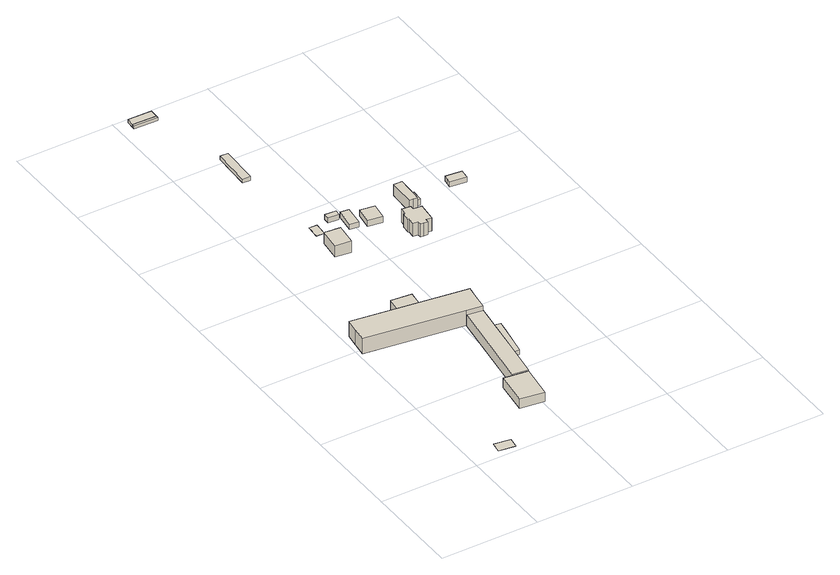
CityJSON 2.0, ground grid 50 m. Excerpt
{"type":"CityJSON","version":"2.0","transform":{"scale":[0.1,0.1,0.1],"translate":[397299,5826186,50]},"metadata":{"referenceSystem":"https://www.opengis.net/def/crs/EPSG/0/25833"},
"CityObjects":{
"building1":{"type":"Building","attributes":{"Gemeindeschluessel":"11000011","BezugspunktDach":"2200","function":"31001_2000","measuredHeight":0.189,"storeysAboveGround":1},"address":[{"country":"Germany","locality":"Berlin","thoroughfareNumber":"9 (6)","thoroughfareName":"Dorfstraße"}],"geometry":[{"type":"Solid","lod":"1","boundaries":[[[[0,1,2,3]],[[4,5,6,7]],[[4,7,3,2]],[[5,4,2,1]],[[6,5,1,0]],[[7,6,0,3]]]]}]},
"building2":{"type":"Building","attributes":{"Gemeindeschluessel":"11000011","BezugspunktDach":"2200","function":"31001_2000","measuredHeight":5.66,"storeysAboveGround":1},"address":[{"country":"Germany","locality":"Berlin","thoroughfareNumber":"9 (11)","thoroughfareName":"Dorfstraße"}],"geometry":[{"type":"Solid","lod":"1","boundaries":[[[[8,9,10,11]],[[12,13,14,15]],[[12,15,11,10]],[[13,12,10,9]],[[14,13,9,8]],[[15,14,8,11]]]]}]},
"building3":{"type":"Building","attributes":{"Gemeindeschluessel":"11000011","function":"31001_2000"},"address":[{"country":"Germany","locality":"Berlin","thoroughfareNumber":"9 (9)","thoroughfareName":"Dorfstraße"}],"children":["building3-1","building3-2"]},
"building3-1":{"type":"BuildingPart","attributes":{"BezugspunktDach":"2200","measuredHeight":9.09,"storeysAboveGround":2},"parents":["building3"],"geometry":[{"type":"Solid","lod":"1","boundaries":[[[[16,17,18,19,20,21,22]],[[23,24,25,26,27,28,29]],[[23,29,22,21]],[[24,23,21,20]],[[25,24,20,19],[30,31,32,33]],[[26,25,19,18]],[[27,26,18,17]],[[28,27,17,16]],[[29,28,16,22]],[[32,31,30,33]]]]}]},
"building3-2":{"type":"BuildingPart","attributes":{"BezugspunktDach":"2200","measuredHeight":4.99,"storeysAboveGround":2},"parents":["building3"],"geometry":[{"type":"Solid","lod":"1","boundaries":[[[[32,34,35,33]],[[36,37,31,30]],[[36,30,33,35]],[[37,36,35,34]],[[31,37,34,32]],[[30,31,32,33]]]]}]},
"building4":{"type":"Building","attributes":{"Gemeindeschluessel":"11000011","BezugspunktDach":"2200","function":"51009_1610","measuredHeight":6.11,"storeysAboveGround":0},"address":[{"country":"Germany","locality":"Berlin"}],"geometry":[{"type":"Solid","lod":"1","boundaries":[[[[38,39,40,41,42,43,44]],[[45,46,47,48,49,50,51]],[[45,51,44,43]],[[46,45,43,42]],[[47,46,42,41]],[[48,47,41,40]],[[49,48,40,39]],[[50,49,39,38]],[[51,50,38,44]]]]}]},
"building5":{"type":"Building","attributes":{"Gemeindeschluessel":"11000011","BezugspunktDach":"2200","function":"31001_2143","measuredHeight":2.36,"storeysAboveGround":1},"address":[{"country":"Germany","locality":"Berlin","thoroughfareNumber":"4 (4)","thoroughfareName":"Wartenberger Weg"}],"geometry":[{"type":"Solid","lod":"1","boundaries":[[[[52,53,54,55,56,57]],[[58,59,60,61,62,63]],[[58,63,57,56]],[[59,58,56,55]],[[60,59,55,54]],[[61,60,54,53]],[[62,61,53,52]],[[63,62,52,57]]]]}]},
"building6":{"type":"Building","attributes":{"Gemeindeschluessel":"11000011","BezugspunktDach":"2200","function":"31001_1010","measuredHeight":7.9,"storeysAboveGround":2},"address":[{"country":"Germany","locality":"Berlin","thoroughfareNumber":"7","thoroughfareName":"Wartenberger Weg"}],"geometry":[{"type":"Solid","lod":"1","boundaries":[[[[64,65,66,67,68,69]],[[70,71,72,73,74,75]],[[70,75,69,68]],[[71,70,68,67]],[[72,71,67,66]],[[73,72,66,65]],[[74,73,65,64]],[[75,74,64,69]]]]}]},
"building7":{"type":"Building","attributes":{"Gemeindeschluessel":"11000011","BezugspunktDach":"2200","function":"31001_2143","measuredHeight":0.066,"storeysAboveGround":1},"address":[{"country":"Germany","locality":"Berlin","thoroughfareNumber":"7 (1)","thoroughfareName":"Wartenberger Weg"}],"geometry":[{"type":"Solid","lod":"1","boundaries":[[[[76,77,78,79]],[[80,81,82,83]],[[80,83,79,78]],[[81,80,78,77]],[[82,81,77,76]],[[83,82,76,79]]]]}]},
"building8":{"type":"Building","attributes":{"Gemeindeschluessel":"11000011","BezugspunktDach":"2200","function":"31001_2463","measuredHeight":2.67,"storeysAboveGround":1},"address":[{"country":"Germany","locality":"Berlin","thoroughfareNumber":"7 (2)","thoroughfareName":"Wartenberger Weg"}],"geometry":[{"type":"Solid","lod":"1","boundaries":[[[[84,85,86,87]],[[88,89,90,91]],[[88,91,87,86]],[[89,88,86,85]],[[90,89,85,84]],[[91,90,84,87]]]]}]},
"building9":{"type":"Building","attributes":{"Gemeindeschluessel":"11000011","BezugspunktDach":"2200","function":"51009_1610","measuredHeight":1.69,"storeysAboveGround":0},"address":[{"country":"Germany","locality":"Berlin"}],"geometry":[{"type":"Solid","lod":"1","boundaries":[[[[92,93,94,95]],[[96,97,98,99]],[[96,99,95,94]],[[97,96,94,93]],[[98,97,93,92]],[[99,98,92,95]]]]}]},
"building10":{"type":"Building","attributes":{"Gemeindeschluessel":"11000011","BezugspunktDach":"2200","function":"31001_2724","measuredHeight":2,"storeysAboveGround":1},"address":[{"country":"Germany","locality":"Berlin","thoroughfareNumber":"14 (3)","thoroughfareName":"Dorfstraße"}],"geometry":[{"type":"Solid","lod":"1","boundaries":[[[[100,101,102,103]],[[104,105,106,107]],[[104,107,103,102]],[[105,104,102,101]],[[106,105,101,100]],[[107,106,100,103]]]]}]},
"building11":{"type":"Building","attributes":{"Gemeindeschluessel":"11000011","BezugspunktDach":"2200","function":"31001_2143","measuredHeight":1.7,"storeysAboveGround":1},"address":[{"country":"Germany","locality":"Berlin","thoroughfareNumber":"15A (4)","thoroughfareName":"Dorfstraße"}],"geometry":[{"type":"Solid","lod":"1","boundaries":[[[[93,108,109,94]],[[110,111,97,96]],[[110,96,94,109]],[[111,110,109,108]],[[97,111,108,93]],[[96,97,93,94]]]]}]},
"building12":{"type":"Building","attributes":{"Gemeindeschluessel":"11000011","BezugspunktDach":"2200","function":"31001_2143","measuredHeight":3.12,"storeysAboveGround":1},"address":[{"country":"Germany","locality":"Berlin","thoroughfareNumber":"9 (1)","thoroughfareName":"Wartenberger Weg"}],"geometry":[{"type":"Solid","lod":"1","boundaries":[[[[112,113,114,115]],[[116,117,118,119]],[[116,119,115,114]],[[117,116,114,113]],[[118,117,113,112]],[[119,118,112,115]]]]}]},
"building13":{"type":"Building","attributes":{"Gemeindeschluessel":"11000011","BezugspunktDach":"2200","function":"31001_1313","measuredHeight":3.29,"storeysAboveGround":1},"address":[{"country":"Germany","locality":"Berlin","thoroughfareNumber":"9","thoroughfareName":"Wartenberger Weg"}],"geometry":[{"type":"Solid","lod":"1","boundaries":[[[[120,121,122,123]],[[124,125,126,127]],[[124,127,123,122]],[[125,124,122,121]],[[126,125,121,120]],[[127,126,120,123]]]]}]},
"building14":{"type":"Building","attributes":{"Gemeindeschluessel":"11000011","BezugspunktDach":"2200","function":"31001_1010","measuredHeight":9.4,"storeysAboveGround":2},"address":[{"country":"Germany","locality":"Berlin","thoroughfareNumber":"11","thoroughfareName":"Wartenberger Weg"}],"geometry":[{"type":"Solid","lod":"1","boundaries":[[[[128,129,130,131,132,133,134,135,136,137,138,139,140,141,142,143]],[[144,145,146,147,148,149,150,151,152,153,154,155,156,157,158,159]],[[144,159,143,142]],[[145,144,142,141]],[[146,145,141,140]],[[147,146,140,139]],[[148,147,139,138]],[[149,148,138,137]],[[150,149,137,136]],[[151,150,136,135]],[[152,151,135,134]],[[153,152,134,133]],[[154,153,133,132]],[[155,154,132,131]],[[156,155,131,130]],[[157,156,130,129]],[[158,157,129,128]],[[159,158,128,143]]]]}]},
"building15":{"type":"Building","attributes":{"Gemeindeschluessel":"11000011","BezugspunktDach":"2200","function":"31001_2463","measuredHeight":7,"storeysAboveGround":1},"address":[{"country":"Germany","locality":"Berlin","thoroughfareNumber":"11 (1)","thoroughfareName":"Wartenberger Weg"}],"geometry":[{"type":"Solid","lod":"1","boundaries":[[[[160,161,162,163,164,165,166,167]],[[168,169,170,171,172,173,174,175]],[[168,175,167,166]],[[169,168,166,165]],[[170,169,165,164]],[[171,170,164,163]],[[172,171,163,162]],[[173,172,162,161]],[[174,173,161,160]],[[175,174,160,167]]]]}]},
"building16":{"type":"Building","attributes":{"Gemeindeschluessel":"11000011","BezugspunktDach":"2200","function":"31001_2463","measuredHeight":3.4,"storeysAboveGround":1},"address":[{"country":"Germany","locality":"Berlin","thoroughfareNumber":"11 (2)","thoroughfareName":"Wartenberger Weg"}],"geometry":[{"type":"Solid","lod":"1","boundaries":[[[[176,177,178,179]],[[180,181,182,183]],[[180,183,179,178]],[[181,180,178,177]],[[182,181,177,176]],[[183,182,176,179]]]]}]},
"building17":{"type":"Building","attributes":{"Gemeindeschluessel":"11000011","BezugspunktDach":"2200","function":"31001_2143","measuredHeight":3.76,"storeysAboveGround":1},"address":[{"country":"Germany","locality":"Berlin","thoroughfareNumber":"15 (1)","thoroughfareName":"Wartenberger Weg"}],"geometry":[{"type":"Solid","lod":"1","boundaries":[[[[184,185,186,187,188,189]],[[190,191,192,193,194,195]],[[190,195,189,188]],[[191,190,188,187]],[[192,191,187,186]],[[193,192,186,185]],[[194,193,185,184]],[[195,194,184,189]]]]}]}
},
"vertices":[
[209,4,27],[217,59,27],[134,71,27],[126,16,27],[134,71,25],[217,59,25],[209,4,25],[126,16,25],
[495,214,79],[519,386,79],[394,402,79],[372,232,79],[394,402,28],[519,386,28],[495,214,28],[372,232,28],
[506,879,110],[586,868,110],[595,938,110],[605,1007,110],[24,1088,110],[14,1018,110],[5,948,110],[14,1018,27],[24,1088,27],[605,1007,27],[595,938,27],[586,868,27],[506,879,27],[5,948,27],[272,1053,31],[376,1039,31],[376,1039,81],[272,1053,81],
[388,1143,81],[284,1154,81],[284,1154,31],[388,1143,31],
[519,386,86],[546,579,86],[567,733,86],[576,796,86],[586,868,86],[506,879,86],[437,397,86],[506,879,25],[586,868,25],[576,796,25],[567,733,25],[546,579,25],[519,386,25],[437,397,25],
[592,575,48],[617,724,48],[627,786,48],[576,796,48],[567,733,48],[546,579,48],[567,733,24],[576,796,24],[627,786,24],[617,724,24],[592,575,24],[546,579,24],
[367,1606,92],[380,1717,92],[353,1720,92],[339,1721,92],[299,1726,92],[286,1616,92],[299,1726,30],[339,1721,30],[353,1720,30],[380,1717,30],[367,1606,30],[286,1616,30],
[342,1790,29],[347,1860,29],[306,1863,29],[301,1793,29],[306,1863,28],[347,1860,28],[342,1790,28],[301,1793,28],
[457,1850,51],[459,1880,51],[402,1883,51],[400,1853,51],[402,1883,24],[459,1880,24],[457,1850,24],[400,1853,24],
[181,2910,31],[181,2923,31],[59,2927,31],[59,2914,31],[59,2927,14],[181,2923,14],[181,2910,14],[59,2914,14],
[289,2315,35],[298,2515,35],[256,2517,35],[247,2317,35],[256,2517,15],[298,2515,15],[289,2315,15],[247,2317,15],
[183,2966,31],[61,2969,31],[61,2969,14],[183,2966,14],
[499,1753,54],[511,1854,54],[466,1859,54],[454,1759,54],[466,1859,25],[511,1854,25],[499,1753,25],[454,1759,25],
[608,1725,57],[621,1811,57],[546,1822,57],[533,1736,57],[546,1822,24],[621,1811,24],[608,1725,24],[533,1736,24],
[668,1605,94],[665,1569,94],[690,1567,94],[690,1548,94],[709,1546,94],[727,1544,94],[729,1562,94],[757,1559,94],[767,1656,94],[723,1661,94],[725,1681,94],[724,1681,94],[678,1686,94],[674,1651,94],[667,1651,94],[662,1607,94],[667,1651,23],[674,1651,23],[678,1686,23],[724,1681,23],[725,1681,23],[723,1661,23],[767,1656,23],[757,1559,23],[729,1562,23],[727,1544,23],[709,1546,23],[690,1548,23],[690,1567,23],[665,1569,23],[668,1605,23],[662,1607,23],
[775,1738,78],[796,1737,78],[797,1755,78],[800,1815,78],[803,1876,78],[781,1877,78],[760,1878,78],[754,1739,78],[760,1878,16],[781,1877,16],[803,1876,16],[800,1815,16],[797,1755,16],[796,1737,16],[775,1738,16],[754,1739,16],
[822,1753,50],[825,1814,50],[800,1815,50],[797,1755,50],[800,1815,18],[825,1814,18],[822,1753,18],[797,1755,18],
[1095,1801,33],[1098,1825,33],[1101,1849,33],[1018,1859,33],[1015,1835,33],[1012,1812,33],[1015,1835,5],[1018,1859,5],[1101,1849,5],[1098,1825,5],[1095,1801,5],[1012,1812,5]
]}
